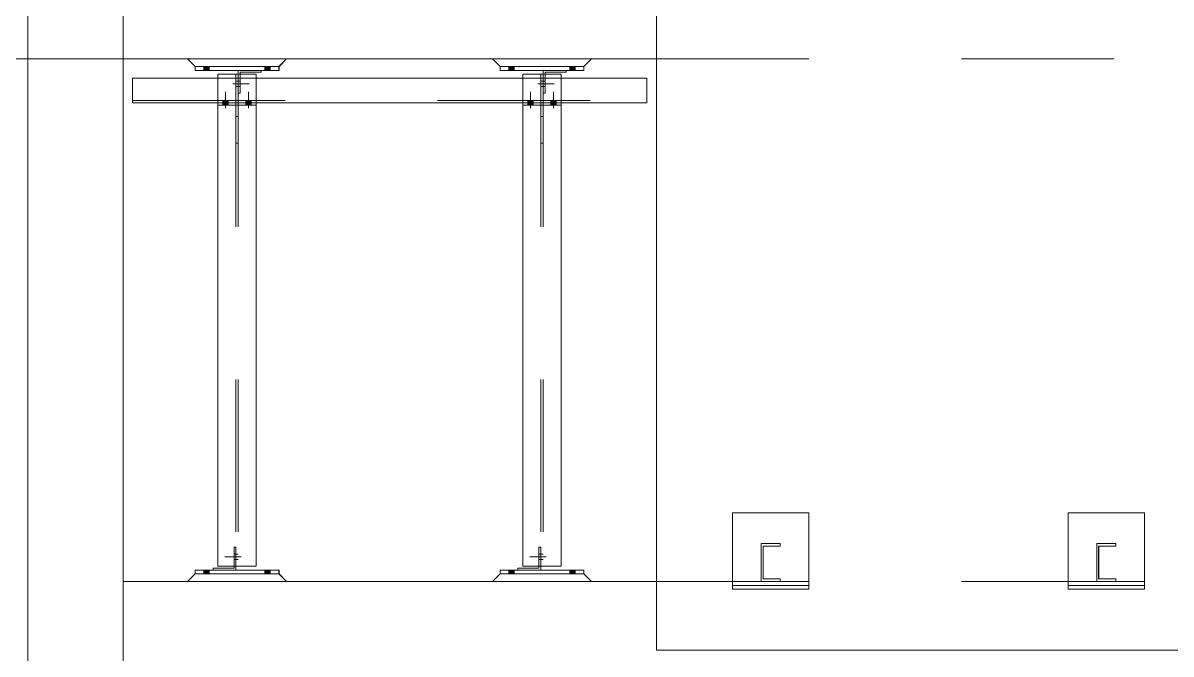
# Model space of a CAD drawing. Header units: millimetres. Extents: x 652937 to 1670132, y 1473552 to 2851037.
# Drawn here: x 663591.982 to 663594.993, y 1524531.36 to 1524533.015 of the extents above; entities that cross this region are included whole.
import ezdxf

# ---------------------------------------------------------------- set-up
doc = ezdxf.new("R2010")
doc.units = ezdxf.units.MM
doc.linetypes.add('XKITLINE00', pattern=[0])
doc.linetypes.add('XKITLINE02', pattern=[4, 2, -2])
doc.layers.add('Bolt', color=7, linetype='Continuous', lineweight=0)
doc.layers.add('Part', color=7, linetype='Continuous', lineweight=0)

# ---------------------------------------------------------------- blocks, each defined once
blk = doc.blocks.new('*A40224546')
at = {"layer": 'Part', "color": 7, "linetype": 'XKITLINE00', "lineweight": 0}
for p, q in [((36.121892, -99.720099), (36.121892, -83.220099)), ((37.371892, -83.220099), (36.121892, -83.220099)), ((37.371892, -93.070099), (37.371892, -83.220099)), ((37.372292, -86.220099), (37.372292, -93.070099)), ((37.371892, -99.720099), (37.371892, -95.070099)), ((37.372292, -95.070099), (37.372292, -99.720099)), ((37.371892, -99.720099), (36.121892, -99.720099))]:
    blk.add_line(p, q, dxfattribs=at)
at = {"layer": 'Part', "color": 7, "linetype": 'XKITLINE02', "lineweight": 0}
for p, q in [((36.122292, -99.720099), (36.122292, -83.220099)), ((37.372292, -83.220099), (37.371892, -83.220099)), ((37.372292, -83.220099), (37.372292, -86.220099)), ((37.372292, -93.070099), (37.372292, -95.070099)), ((37.372292, -99.720099), (37.371892, -99.720099))]:
    blk.add_line(p, q, dxfattribs=at)
blk = doc.blocks.new('*A40314555')
at = {"layer": 'Part', "color": 7, "linetype": 'XKITLINE00', "lineweight": 0}
for p, q in [((44.365166, -93.970099), (44.365166, -79.070099)), ((51.765166, -93.970099), (44.365166, -93.970099))]:
    blk.add_line(p, q, dxfattribs=at)
at = {"layer": 'Part', "color": 7, "linetype": 'XKITLINE02', "lineweight": 0}
blk.add_line((44.365316, -93.970099), (44.365316, -79.070099), dxfattribs=at)
blk = doc.blocks.new('*A44765000')
at = {"layer": 'Part', "color": 7, "linetype": 'XKITLINE00', "lineweight": 0}
blk.add_line((-7.628107, -86.220099), (44.365166, -86.220099), dxfattribs=at)
at = {"layer": 'Part', "color": 7, "linetype": 'XKITLINE02', "lineweight": 0}
blk.add_line((44.365166, -86.220099), (51.765341, -86.220099), dxfattribs=at)
blk = doc.blocks.new('*A44775001')
at = {"layer": 'Part', "color": 7, "linetype": 'XKITLINE00', "lineweight": 0}
blk.add_line((37.371892, -93.070099), (44.365166, -93.070099), dxfattribs=at)
at = {"layer": 'Part', "color": 7, "linetype": 'XKITLINE02', "lineweight": 0}
for p, q in [((37.371892, -93.070099), (37.372142, -93.070099)), ((37.372142, -93.070099), (37.372142, -95.070099)), ((44.365166, -93.070099), (51.765341, -93.070099))]:
    blk.add_line(p, q, dxfattribs=at)
blk = doc.blocks.new('*A46385162')
at = {"layer": 'Part', "color": 7, "linetype": 'XKITLINE00', "lineweight": 0}
for p, q in [((38.317008, -86.370099), (38.317008, -86.320099)), ((38.317008, -86.320099), (39.417008, -86.320099)), ((38.317008, -86.370099), (39.417118, -86.370099)), ((39.417008, -86.370099), (39.417008, -86.320099)), ((39.417118, -86.370099), (39.417118, -86.320099))]:
    blk.add_line(p, q, dxfattribs=at)
at = {"layer": 'Part', "color": 7, "linetype": 'XKITLINE02', "lineweight": 0}
for p, q in [((38.317118, -86.370099), (38.317118, -86.320099)), ((39.417118, -86.320099), (39.417008, -86.320099)), ((39.417008, -86.320099), (39.417118, -86.320099))]:
    blk.add_line(p, q, dxfattribs=at)
blk = doc.blocks.new('*A46395163')
at = {"layer": 'Part', "color": 7, "linetype": 'XKITLINE00', "lineweight": 0}
for p, q in [((38.882033, -86.370099), (38.882033, -86.420099)), ((38.907033, -86.395099), (38.907033, -86.420099)), ((38.907033, -86.395099), (39.182033, -86.395099)), ((38.907093, -86.395099), (38.907093, -86.420099)), ((39.182033, -86.395099), (39.182033, -86.370099)), ((39.182093, -86.395099), (39.182093, -86.370099))]:
    blk.add_line(p, q, dxfattribs=at)
at = {"layer": 'Part', "color": 7, "linetype": 'XKITLINE02', "lineweight": 0}
for p, q in [((38.882033, -86.370099), (39.182093, -86.370099)), ((38.882093, -86.670099), (38.882093, -86.370099)), ((39.182093, -86.395099), (39.182033, -86.395099)), ((39.182033, -86.395099), (39.182093, -86.395099)), ((38.882033, -86.420099), (38.882033, -86.670099)), ((38.907033, -86.420099), (38.907033, -86.670099)), ((38.907093, -86.420099), (38.907093, -86.670099)), ((38.882033, -86.670099), (38.907093, -86.670099))]:
    blk.add_line(p, q, dxfattribs=at)
blk = doc.blocks.new('*A46405164')
at = {"layer": 'Part', "color": 7, "linetype": 'XKITLINE00', "lineweight": 0}
for p, q in [((38.216988, -86.220099), (38.317008, -86.320099)), ((39.516988, -86.220099), (39.417008, -86.320099)), ((39.417118, -86.320099), (39.517138, -86.220099)), ((38.317008, -86.320099), (39.417008, -86.320099))]:
    blk.add_line(p, q, dxfattribs=at)
at = {"layer": 'Part', "color": 7, "linetype": 'XKITLINE02', "lineweight": 0}
for p, q in [((38.217138, -86.220099), (38.216988, -86.220099)), ((38.216988, -86.220099), (39.517138, -86.220099)), ((38.317118, -86.320099), (38.217138, -86.220099)), ((39.417008, -86.320099), (39.417118, -86.320099)), ((39.417008, -86.320099), (39.417118, -86.320099))]:
    blk.add_line(p, q, dxfattribs=at)
blk = doc.blocks.new('*A46415165')
at = {"layer": 'Bolt', "color": 7, "linetype": 'XKITLINE02', "lineweight": 0}
for p, q in [((38.812463, -86.545099), (39.027063, -86.545099)), ((38.852056, -86.510099), (38.882056, -86.510099)), ((38.882043, -86.510099), (38.907043, -86.510099)), ((38.85207, -86.580099), (38.88207, -86.580099)), ((38.882082, -86.580099), (38.907082, -86.580099))]:
    blk.add_line(p, q, dxfattribs=at)
blk = doc.blocks.new('*A46425166')
at = {"layer": 'Bolt'}
for points in [[(38.432, -86.37), (38.432, -86.32), (38.502, -86.32), (38.502, -86.37)], [(39.232, -86.37), (39.232, -86.32), (39.302, -86.32), (39.302, -86.37)]]:
    blk.add_hatch(color=7, dxfattribs=at).paths.add_polyline_path(points, flags=17)
at = {"layer": 'Bolt', "color": 7, "linetype": 'XKITLINE00', "lineweight": 0}
for p, q in [((38.432, -86.32), (38.432, -86.37)), ((38.467, -86.32), (38.467, -86.37)), ((38.502, -86.32), (38.502, -86.37)), ((39.232, -86.32), (39.232, -86.37)), ((39.267, -86.32), (39.267, -86.37)), ((39.302, -86.32), (39.302, -86.37))]:
    blk.add_line(p, q, dxfattribs=at)
blk = doc.blocks.new('*A46435167')
at = {"layer": 'Part', "color": 7, "linetype": 'XKITLINE00', "lineweight": 0}
for p, q in [((42.315526, -86.370099), (42.315526, -86.320099)), ((42.315526, -86.320099), (43.415526, -86.320099)), ((42.315526, -86.370099), (43.415636, -86.370099)), ((43.415526, -86.370099), (43.415526, -86.320099)), ((43.415636, -86.370099), (43.415636, -86.320099))]:
    blk.add_line(p, q, dxfattribs=at)
at = {"layer": 'Part', "color": 7, "linetype": 'XKITLINE02', "lineweight": 0}
for p, q in [((42.315636, -86.370099), (42.315636, -86.320099)), ((43.415636, -86.320099), (43.415526, -86.320099)), ((43.415526, -86.320099), (43.415636, -86.320099))]:
    blk.add_line(p, q, dxfattribs=at)
blk = doc.blocks.new('*A46445168')
at = {"layer": 'Part', "color": 7, "linetype": 'XKITLINE00', "lineweight": 0}
for p, q in [((42.880551, -86.370099), (42.880551, -86.420099)), ((42.905551, -86.395099), (42.905551, -86.420099)), ((42.905551, -86.395099), (43.180551, -86.395099)), ((42.905611, -86.395099), (42.905611, -86.420099)), ((43.180551, -86.395099), (43.180551, -86.370099)), ((43.180611, -86.395099), (43.180611, -86.370099))]:
    blk.add_line(p, q, dxfattribs=at)
at = {"layer": 'Part', "color": 7, "linetype": 'XKITLINE02', "lineweight": 0}
for p, q in [((42.880551, -86.370099), (43.180611, -86.370099)), ((42.880611, -86.670099), (42.880611, -86.370099)), ((43.180611, -86.395099), (43.180551, -86.395099)), ((43.180551, -86.395099), (43.180611, -86.395099)), ((42.880551, -86.420099), (42.880551, -86.670099)), ((42.905551, -86.420099), (42.905551, -86.670099)), ((42.905611, -86.420099), (42.905611, -86.670099)), ((42.880551, -86.670099), (42.905611, -86.670099))]:
    blk.add_line(p, q, dxfattribs=at)
blk = doc.blocks.new('*A46455169')
at = {"layer": 'Part', "color": 7, "linetype": 'XKITLINE00', "lineweight": 0}
for p, q in [((42.215506, -86.220099), (42.315526, -86.320099)), ((43.515506, -86.220099), (43.415526, -86.320099)), ((43.415636, -86.320099), (43.515656, -86.220099)), ((42.315526, -86.320099), (43.415526, -86.320099))]:
    blk.add_line(p, q, dxfattribs=at)
at = {"layer": 'Part', "color": 7, "linetype": 'XKITLINE02', "lineweight": 0}
for p, q in [((42.215656, -86.220099), (42.215506, -86.220099)), ((42.215506, -86.220099), (43.515656, -86.220099)), ((42.315636, -86.320099), (42.215656, -86.220099)), ((43.415526, -86.320099), (43.415636, -86.320099)), ((43.415526, -86.320099), (43.415636, -86.320099))]:
    blk.add_line(p, q, dxfattribs=at)
blk = doc.blocks.new('*A46465170')
at = {"layer": 'Bolt', "color": 7, "linetype": 'XKITLINE02', "lineweight": 0}
for p, q in [((42.810981, -86.545099), (43.025581, -86.545099)), ((42.850574, -86.510099), (42.880574, -86.510099)), ((42.880561, -86.510099), (42.905561, -86.510099)), ((42.850588, -86.580099), (42.880588, -86.580099)), ((42.880601, -86.580099), (42.905601, -86.580099))]:
    blk.add_line(p, q, dxfattribs=at)
blk = doc.blocks.new('*A46475171')
at = {"layer": 'Bolt'}
for points in [[(42.431, -86.37), (42.431, -86.32), (42.501, -86.32), (42.501, -86.37)], [(43.231, -86.37), (43.231, -86.32), (43.301, -86.32), (43.301, -86.37)]]:
    blk.add_hatch(color=7, dxfattribs=at).paths.add_polyline_path(points, flags=17)
at = {"layer": 'Bolt', "color": 7, "linetype": 'XKITLINE00', "lineweight": 0}
for p, q in [((42.431, -86.32), (42.431, -86.37)), ((42.466, -86.32), (42.466, -86.37)), ((42.501, -86.32), (42.501, -86.37)), ((43.231, -86.32), (43.231, -86.37)), ((43.266, -86.32), (43.266, -86.37)), ((43.301, -86.32), (43.301, -86.37))]:
    blk.add_line(p, q, dxfattribs=at)
blk = doc.blocks.new('*A46885212')
at = {"layer": 'Part', "color": 7, "linetype": 'XKITLINE02', "lineweight": 0}
for p, q in [((50.76561, -93.070099), (49.765409, -93.070099)), ((49.765409, -93.120099), (49.765409, -93.070099)), ((50.76561, -93.120099), (49.765409, -93.120099)), ((49.76561, -93.120099), (49.76561, -93.070099)), ((50.765409, -93.070099), (50.76561, -93.070099)), ((50.765409, -93.120099), (50.765409, -93.070099)), ((50.76561, -93.120099), (50.765409, -93.120099)), ((50.76561, -93.070099), (50.76561, -93.120099))]:
    blk.add_line(p, q, dxfattribs=at)
blk = doc.blocks.new('*A46895213')
at = {"layer": 'Part', "color": 7, "linetype": 'XKITLINE02', "lineweight": 0}
for p, q in [((50.765369, -92.170099), (49.765357, -92.170099)), ((49.765357, -92.170099), (49.765357, -93.170099)), ((49.765369, -93.170099), (49.765369, -92.170099)), ((50.765357, -93.170099), (50.765357, -92.170099)), ((50.765369, -93.170099), (50.765369, -92.170099)), ((49.765357, -93.170099), (50.765369, -93.170099))]:
    blk.add_line(p, q, dxfattribs=at)
blk = doc.blocks.new('*A46905214')
at = {"layer": 'Part', "color": 7, "linetype": 'XKITLINE02', "lineweight": 0}
for p, q in [((50.140384, -92.570099), (50.390525, -92.570099)), ((50.140384, -93.070099), (50.140384, -92.570099)), ((50.140525, -93.070099), (50.140525, -92.570099)), ((50.390384, -92.607599), (50.390384, -92.570099)), ((50.390525, -92.570099), (50.390525, -92.607599)), ((50.390525, -92.607599), (50.165384, -92.607599)), ((50.165384, -93.032599), (50.165384, -92.607599)), ((50.165525, -93.032599), (50.165525, -92.607599)), ((50.165384, -93.032599), (50.390525, -93.032599)), ((50.390384, -93.070099), (50.390384, -93.032599)), ((50.390525, -93.032599), (50.390525, -93.070099)), ((50.390525, -93.070099), (50.140384, -93.070099))]:
    blk.add_line(p, q, dxfattribs=at)
blk = doc.blocks.new('*A46945218')
at = {"layer": 'Part', "color": 7, "linetype": 'XKITLINE02', "lineweight": 0}
for p, q in [((46.36561, -93.070099), (45.365409, -93.070099)), ((45.365409, -93.120099), (45.365409, -93.070099)), ((46.36561, -93.120099), (45.365409, -93.120099)), ((45.36561, -93.120099), (45.36561, -93.070099)), ((46.365409, -93.070099), (46.36561, -93.070099)), ((46.365409, -93.120099), (46.365409, -93.070099)), ((46.36561, -93.120099), (46.365409, -93.120099)), ((46.36561, -93.070099), (46.36561, -93.120099))]:
    blk.add_line(p, q, dxfattribs=at)
blk = doc.blocks.new('*A46955219')
at = {"layer": 'Part', "color": 7, "linetype": 'XKITLINE02', "lineweight": 0}
for p, q in [((46.365369, -92.170099), (45.365357, -92.170099)), ((45.365357, -92.170099), (45.365357, -93.170099)), ((45.365369, -93.170099), (45.365369, -92.170099)), ((46.365357, -93.170099), (46.365357, -92.170099)), ((46.365369, -93.170099), (46.365369, -92.170099)), ((45.365357, -93.170099), (46.365369, -93.170099))]:
    blk.add_line(p, q, dxfattribs=at)
blk = doc.blocks.new('*A46965220')
at = {"layer": 'Part', "color": 7, "linetype": 'XKITLINE02', "lineweight": 0}
for p, q in [((45.740384, -92.570099), (45.990525, -92.570099)), ((45.740384, -93.070099), (45.740384, -92.570099)), ((45.740525, -93.070099), (45.740525, -92.570099)), ((45.990384, -92.607599), (45.990384, -92.570099)), ((45.990525, -92.570099), (45.990525, -92.607599)), ((45.990525, -92.607599), (45.765384, -92.607599)), ((45.765384, -93.032599), (45.765384, -92.607599)), ((45.765525, -93.032599), (45.765525, -92.607599)), ((45.765384, -93.032599), (45.990525, -93.032599)), ((45.990384, -93.070099), (45.990384, -93.032599)), ((45.990525, -93.032599), (45.990525, -93.070099)), ((45.990525, -93.070099), (45.740384, -93.070099))]:
    blk.add_line(p, q, dxfattribs=at)
blk = doc.blocks.new('*A47005224')
at = {"layer": 'Part', "color": 7, "linetype": 'XKITLINE00', "lineweight": 0}
for p, q in [((42.315526, -92.920099), (43.415636, -92.920099)), ((42.315526, -92.970099), (42.315526, -92.920099)), ((43.415526, -92.970099), (42.315526, -92.970099)), ((43.415526, -92.970099), (43.415526, -92.920099)), ((43.415636, -92.920099), (43.415636, -92.970099))]:
    blk.add_line(p, q, dxfattribs=at)
at = {"layer": 'Part', "color": 7, "linetype": 'XKITLINE02', "lineweight": 0}
for p, q in [((42.315636, -92.970099), (42.315636, -92.920099)), ((43.415636, -92.970099), (43.415526, -92.970099)), ((43.415636, -92.970099), (43.415526, -92.970099))]:
    blk.add_line(p, q, dxfattribs=at)
blk = doc.blocks.new('*A47015225')
at = {"layer": 'Part', "color": 7, "linetype": 'XKITLINE00', "lineweight": 0}
for p, q in [((42.215506, -93.070099), (42.315526, -92.970099)), ((42.315526, -92.970099), (43.415526, -92.970099)), ((43.415526, -92.970099), (43.515506, -93.070099)), ((43.415636, -92.970099), (43.515656, -93.070099))]:
    blk.add_line(p, q, dxfattribs=at)
at = {"layer": 'Part', "color": 7, "linetype": 'XKITLINE02', "lineweight": 0}
for p, q in [((42.315636, -92.970099), (42.215656, -93.070099)), ((42.315526, -92.970099), (42.315636, -92.970099)), ((43.415526, -92.970099), (43.415636, -92.970099)), ((43.415636, -92.970099), (43.415526, -92.970099)), ((43.515656, -93.070099), (42.215506, -93.070099)), ((43.515656, -93.070099), (43.515506, -93.070099))]:
    blk.add_line(p, q, dxfattribs=at)
blk = doc.blocks.new('*A47025226')
at = {"layer": 'Part', "color": 7, "linetype": 'XKITLINE02', "lineweight": 0}
for p, q in [((42.850611, -92.620099), (42.825551, -92.620099)), ((42.825551, -92.620099), (42.825551, -92.870099)), ((42.825611, -92.895099), (42.825611, -92.620099)), ((42.850551, -92.620099), (42.850551, -92.870099)), ((42.850611, -92.620099), (42.850611, -92.870099)), ((42.550551, -92.920099), (42.850611, -92.920099)), ((42.550611, -92.895099), (42.550611, -92.920099)), ((42.825551, -92.895099), (42.825611, -92.895099)), ((42.825551, -92.895099), (42.825611, -92.895099))]:
    blk.add_line(p, q, dxfattribs=at)
at = {"layer": 'Part', "color": 7, "linetype": 'XKITLINE00', "lineweight": 0}
for p, q in [((42.825551, -92.870099), (42.825551, -92.895099)), ((42.850551, -92.870099), (42.850551, -92.920099)), ((42.850611, -92.870099), (42.850611, -92.920099)), ((42.550551, -92.895099), (42.550551, -92.920099)), ((42.550551, -92.895099), (42.825551, -92.895099))]:
    blk.add_line(p, q, dxfattribs=at)
blk = doc.blocks.new('*A47035227')
at = {"layer": 'Bolt', "color": 7, "linetype": 'XKITLINE02', "lineweight": 0}
for p, q in [((42.850601, -92.710099), (42.825601, -92.710099)), ((42.880588, -92.710099), (42.850588, -92.710099)), ((42.920181, -92.745099), (42.705581, -92.745099)), ((42.850561, -92.780099), (42.825561, -92.780099)), ((42.880574, -92.780099), (42.850574, -92.780099))]:
    blk.add_line(p, q, dxfattribs=at)
blk = doc.blocks.new('*A47045228')
at = {"layer": 'Bolt'}
for points in [[(42.431, -92.97), (42.431, -92.92), (42.501, -92.92), (42.501, -92.97)], [(43.231, -92.97), (43.231, -92.92), (43.301, -92.92), (43.301, -92.97)]]:
    blk.add_hatch(color=7, dxfattribs=at).paths.add_polyline_path(points, flags=17)
at = {"layer": 'Bolt', "color": 7, "linetype": 'XKITLINE00', "lineweight": 0}
for p, q in [((42.431, -92.97), (42.431, -92.92)), ((42.466, -92.97), (42.466, -92.92)), ((42.501, -92.97), (42.501, -92.92)), ((43.231, -92.97), (43.231, -92.92)), ((43.266, -92.97), (43.266, -92.92)), ((43.301, -92.97), (43.301, -92.92))]:
    blk.add_line(p, q, dxfattribs=at)
blk = doc.blocks.new('*A47055229')
at = {"layer": 'Part', "color": 7, "linetype": 'XKITLINE00', "lineweight": 0}
for p, q in [((38.317008, -92.920099), (39.417118, -92.920099)), ((38.317008, -92.970099), (38.317008, -92.920099)), ((39.417008, -92.970099), (38.317008, -92.970099)), ((39.417008, -92.970099), (39.417008, -92.920099)), ((39.417118, -92.920099), (39.417118, -92.970099))]:
    blk.add_line(p, q, dxfattribs=at)
at = {"layer": 'Part', "color": 7, "linetype": 'XKITLINE02', "lineweight": 0}
for p, q in [((38.317118, -92.970099), (38.317118, -92.920099)), ((39.417118, -92.970099), (39.417008, -92.970099)), ((39.417118, -92.970099), (39.417008, -92.970099))]:
    blk.add_line(p, q, dxfattribs=at)
blk = doc.blocks.new('*A47065230')
at = {"layer": 'Part', "color": 7, "linetype": 'XKITLINE00', "lineweight": 0}
for p, q in [((38.216988, -93.070099), (38.317008, -92.970099)), ((38.317008, -92.970099), (39.417008, -92.970099)), ((39.417008, -92.970099), (39.516988, -93.070099)), ((39.417118, -92.970099), (39.517138, -93.070099))]:
    blk.add_line(p, q, dxfattribs=at)
at = {"layer": 'Part', "color": 7, "linetype": 'XKITLINE02', "lineweight": 0}
for p, q in [((38.317118, -92.970099), (38.217138, -93.070099)), ((38.317008, -92.970099), (38.317118, -92.970099)), ((39.417008, -92.970099), (39.417118, -92.970099)), ((39.417118, -92.970099), (39.417008, -92.970099)), ((39.517138, -93.070099), (38.216988, -93.070099)), ((39.517138, -93.070099), (39.516988, -93.070099))]:
    blk.add_line(p, q, dxfattribs=at)
blk = doc.blocks.new('*A47075231')
at = {"layer": 'Part', "color": 7, "linetype": 'XKITLINE02', "lineweight": 0}
for p, q in [((38.852093, -92.620099), (38.827033, -92.620099)), ((38.827033, -92.620099), (38.827033, -92.870099)), ((38.827093, -92.895099), (38.827093, -92.620099)), ((38.852033, -92.620099), (38.852033, -92.870099)), ((38.852093, -92.620099), (38.852093, -92.870099)), ((38.552033, -92.920099), (38.852093, -92.920099)), ((38.552093, -92.895099), (38.552093, -92.920099)), ((38.827033, -92.895099), (38.827093, -92.895099)), ((38.827033, -92.895099), (38.827093, -92.895099))]:
    blk.add_line(p, q, dxfattribs=at)
at = {"layer": 'Part', "color": 7, "linetype": 'XKITLINE00', "lineweight": 0}
for p, q in [((38.827033, -92.870099), (38.827033, -92.895099)), ((38.852033, -92.870099), (38.852033, -92.920099)), ((38.852093, -92.870099), (38.852093, -92.920099)), ((38.552033, -92.895099), (38.552033, -92.920099)), ((38.552033, -92.895099), (38.827033, -92.895099))]:
    blk.add_line(p, q, dxfattribs=at)
blk = doc.blocks.new('*A47085232')
at = {"layer": 'Bolt', "color": 7, "linetype": 'XKITLINE02', "lineweight": 0}
for p, q in [((38.852082, -92.710099), (38.827082, -92.710099)), ((38.88207, -92.710099), (38.85207, -92.710099)), ((38.921663, -92.745099), (38.707063, -92.745099)), ((38.852043, -92.780099), (38.827043, -92.780099)), ((38.882056, -92.780099), (38.852056, -92.780099))]:
    blk.add_line(p, q, dxfattribs=at)
blk = doc.blocks.new('*A47095233')
at = {"layer": 'Bolt'}
for points in [[(38.432, -92.97), (38.432, -92.92), (38.502, -92.92), (38.502, -92.97)], [(39.232, -92.97), (39.232, -92.92), (39.302, -92.92), (39.302, -92.97)]]:
    blk.add_hatch(color=7, dxfattribs=at).paths.add_polyline_path(points, flags=17)
at = {"layer": 'Bolt', "color": 7, "linetype": 'XKITLINE00', "lineweight": 0}
for p, q in [((38.432, -92.97), (38.432, -92.92)), ((38.467, -92.97), (38.467, -92.92)), ((38.502, -92.97), (38.502, -92.92)), ((39.232, -92.97), (39.232, -92.92)), ((39.267, -92.97), (39.267, -92.92)), ((39.302, -92.97), (39.302, -92.92))]:
    blk.add_line(p, q, dxfattribs=at)
blk = doc.blocks.new('*A47105234')
at = {"layer": 'Part', "color": 7, "linetype": 'XKITLINE00', "lineweight": 0}
for p, q in [((37.496884, -86.470099), (44.240314, -86.470099)), ((37.496884, -86.470099), (37.496884, -86.795099)), ((44.24032, -86.470099), (44.240314, -86.470099)), ((44.240314, -86.470099), (44.240314, -86.795099)), ((44.240404, -86.470099), (44.240398, -86.470099)), ((44.240398, -86.470099), (44.240398, -86.765099)), ((37.496884, -86.795099), (44.240314, -86.795099)), ((44.240404, -86.765099), (44.240404, -86.795099))]:
    blk.add_line(p, q, dxfattribs=at)
at = {"layer": 'Part', "color": 7, "linetype": 'XKITLINE02', "lineweight": 0}
for p, q in [((37.496889, -86.765099), (37.496889, -86.470099)), ((37.496967, -86.765099), (37.496967, -86.470099)), ((37.496973, -86.795099), (37.496973, -86.470099)), ((44.240314, -86.470099), (44.240404, -86.470099)), ((44.24032, -86.765099), (44.24032, -86.470099)), ((44.240404, -86.470099), (44.240404, -86.765099)), ((37.496889, -86.765099), (44.240398, -86.765099)), ((44.240314, -86.795099), (44.240404, -86.795099)), ((44.240314, -86.795099), (44.240404, -86.795099)), ((44.240398, -86.765099), (44.24032, -86.765099))]:
    blk.add_line(p, q, dxfattribs=at)
blk = doc.blocks.new('*A47115235')
at = {"layer": 'Part', "color": 7, "linetype": 'XKITLINE00', "lineweight": 0}
for p, q in [((39.117013, -86.420099), (38.617013, -86.420099)), ((38.617013, -86.420099), (38.617013, -86.470099)), ((39.117013, -86.420099), (39.117021, -86.420099)), ((39.117013, -86.420099), (39.117013, -86.470099)), ((39.117105, -86.420099), (39.117113, -86.420099)), ((39.117105, -86.420099), (39.117105, -86.470099)), ((38.617013, -86.825099), (38.617013, -92.870099)), ((39.117013, -86.795099), (39.117013, -92.870099)), ((39.117105, -86.795099), (39.117105, -92.870099)), ((38.617013, -92.870099), (39.117013, -92.870099)), ((39.117013, -92.870099), (39.117021, -92.870099)), ((39.117113, -92.870099), (39.117105, -92.870099))]:
    blk.add_line(p, q, dxfattribs=at)
at = {"layer": 'Part', "color": 7, "linetype": 'XKITLINE02', "lineweight": 0}
for p, q in [((38.617013, -86.470099), (38.617013, -86.825099)), ((38.617021, -86.420099), (38.617021, -92.870099)), ((38.617105, -86.420099), (38.617105, -92.870099)), ((38.617113, -86.420099), (38.617113, -92.870099)), ((38.852021, -86.420099), (38.852021, -92.870099)), ((38.852105, -86.420099), (38.852105, -92.870099)), ((38.882021, -86.420099), (38.882021, -92.870099)), ((38.882105, -86.420099), (38.882105, -92.870099)), ((39.117013, -86.420099), (39.117105, -86.420099)), ((39.117013, -86.470099), (39.117013, -86.795099)), ((39.117021, -92.870099), (39.117021, -86.420099)), ((39.117021, -86.420099), (39.117105, -86.420099)), ((39.117105, -86.470099), (39.117105, -86.795099)), ((39.117113, -86.420099), (39.117113, -92.870099)), ((39.117105, -92.870099), (39.117013, -92.870099)), ((39.117021, -92.870099), (39.117105, -92.870099))]:
    blk.add_line(p, q, dxfattribs=at)
blk = doc.blocks.new('*A47125236')
at = {"layer": 'Part', "color": 7, "linetype": 'XKITLINE00', "lineweight": 0}
for p, q in [((43.115531, -86.420099), (42.615531, -86.420099)), ((42.615531, -86.420099), (42.615531, -86.470099)), ((43.115531, -86.420099), (43.115539, -86.420099)), ((43.115531, -86.420099), (43.115531, -86.470099)), ((43.115623, -86.420099), (43.115631, -86.420099)), ((43.115623, -86.420099), (43.115623, -86.470099)), ((42.615531, -86.825099), (42.615531, -92.870099)), ((43.115531, -86.795099), (43.115531, -92.870099)), ((43.115623, -86.795099), (43.115623, -92.870099)), ((42.615531, -92.870099), (43.115531, -92.870099)), ((43.115531, -92.870099), (43.115539, -92.870099)), ((43.115631, -92.870099), (43.115623, -92.870099))]:
    blk.add_line(p, q, dxfattribs=at)
at = {"layer": 'Part', "color": 7, "linetype": 'XKITLINE02', "lineweight": 0}
for p, q in [((42.615531, -86.470099), (42.615531, -86.825099)), ((42.615539, -86.420099), (42.615539, -92.870099)), ((42.615623, -86.420099), (42.615623, -92.870099)), ((42.615631, -92.870099), (42.615631, -86.420099)), ((42.850539, -86.420099), (42.850539, -92.870099)), ((42.850623, -86.420099), (42.850623, -92.870099)), ((42.880539, -86.420099), (42.880539, -92.870099)), ((42.880623, -86.420099), (42.880623, -92.870099)), ((43.115531, -86.420099), (43.115623, -86.420099)), ((43.115531, -86.470099), (43.115531, -86.795099)), ((43.115539, -92.870099), (43.115539, -86.420099)), ((43.115539, -86.420099), (43.115623, -86.420099)), ((43.115623, -86.470099), (43.115623, -86.795099)), ((43.115631, -86.420099), (43.115631, -92.870099)), ((43.115623, -92.870099), (43.115531, -92.870099)), ((43.115539, -92.870099), (43.115623, -92.870099))]:
    blk.add_line(p, q, dxfattribs=at)
blk = doc.blocks.new('*A47135237')
at = {"layer": 'Bolt'}
for points in [[(42.75, -86.765), (42.75, -86.795), (42.68, -86.795), (42.68, -86.765)], [(42.75, -86.795), (42.75, -86.825), (42.68, -86.825), (42.68, -86.795)], [(43.05, -86.765), (43.05, -86.795), (42.98, -86.795), (42.98, -86.765)], [(43.05, -86.795), (43.05, -86.825), (42.98, -86.825), (42.98, -86.795)]]:
    blk.add_hatch(color=7, dxfattribs=at).paths.add_polyline_path(points, flags=17)
at = {"layer": 'Bolt', "color": 7, "linetype": 'XKITLINE00', "lineweight": 0}
for p, q in [((42.715, -86.865), (42.715, -86.65)), ((43.015, -86.865), (43.015, -86.65)), ((42.68, -86.795), (42.68, -86.765)), ((42.68, -86.825), (42.68, -86.795)), ((42.75, -86.795), (42.75, -86.765)), ((42.75, -86.825), (42.75, -86.795)), ((42.98, -86.795), (42.98, -86.765)), ((42.98, -86.825), (42.98, -86.795)), ((43.05, -86.795), (43.05, -86.765)), ((43.05, -86.825), (43.05, -86.795))]:
    blk.add_line(p, q, dxfattribs=at)
blk = doc.blocks.new('*A47145238')
at = {"layer": 'Bolt'}
for points in [[(38.752, -86.765), (38.752, -86.795), (38.682, -86.795), (38.682, -86.765)], [(38.752, -86.795), (38.752, -86.825), (38.682, -86.825), (38.682, -86.795)], [(39.052, -86.765), (39.052, -86.795), (38.982, -86.795), (38.982, -86.765)], [(39.052, -86.795), (39.052, -86.825), (38.982, -86.825), (38.982, -86.795)]]:
    blk.add_hatch(color=7, dxfattribs=at).paths.add_polyline_path(points, flags=17)
at = {"layer": 'Bolt', "color": 7, "linetype": 'XKITLINE00', "lineweight": 0}
for p, q in [((38.717, -86.865), (38.717, -86.65)), ((39.017, -86.865), (39.017, -86.65)), ((38.682, -86.795), (38.682, -86.765)), ((38.682, -86.825), (38.682, -86.795)), ((38.752, -86.795), (38.752, -86.765)), ((38.752, -86.825), (38.752, -86.795)), ((38.982, -86.795), (38.982, -86.765)), ((38.982, -86.825), (38.982, -86.795)), ((39.052, -86.795), (39.052, -86.765)), ((39.052, -86.825), (39.052, -86.795))]:
    blk.add_line(p, q, dxfattribs=at)
blk = doc.blocks.new('*A47155239')
at = {"layer": 'Part', "color": 7, "linetype": 'XKITLINE00', "lineweight": 0}
for p, q in [((38.616887, -86.825099), (38.616887, -86.795099)), ((39.117008, -86.825099), (38.616887, -86.825099)), ((39.116887, -86.825099), (39.116887, -86.795099)), ((39.117008, -86.825099), (39.116887, -86.825099)), ((39.117008, -86.795099), (39.117008, -86.825099))]:
    blk.add_line(p, q, dxfattribs=at)
at = {"layer": 'Part', "color": 7, "linetype": 'XKITLINE02', "lineweight": 0}
for p, q in [((39.117008, -86.795099), (38.616887, -86.795099)), ((38.617008, -86.825099), (38.617008, -86.795099)), ((39.116887, -86.795099), (39.117008, -86.795099))]:
    blk.add_line(p, q, dxfattribs=at)
blk = doc.blocks.new('*A47165240')
at = {"layer": 'Part', "color": 7, "linetype": 'XKITLINE00', "lineweight": 0}
for p, q in [((38.851887, -86.975099), (38.851887, -86.825099)), ((38.851887, -86.825099), (38.881887, -86.825099)), ((38.881887, -86.975099), (38.881887, -86.825099)), ((38.882008, -87.325099), (38.882008, -86.825099)), ((38.851978, -87.325099), (38.851887, -86.975099)), ((38.851887, -86.975099), (38.881887, -86.975099)), ((38.881887, -86.975099), (38.881978, -87.325099)), ((38.852008, -87.325099), (38.851978, -87.325099)), ((38.851978, -87.325099), (38.882008, -87.325099))]:
    blk.add_line(p, q, dxfattribs=at)
at = {"layer": 'Part', "color": 7, "linetype": 'XKITLINE02', "lineweight": 0}
for p, q in [((38.851887, -86.825099), (38.852008, -86.825099)), ((38.852008, -86.825099), (38.852008, -87.325099)), ((38.881887, -86.825099), (38.882008, -86.825099)), ((38.882008, -86.825099), (38.881887, -86.825099))]:
    blk.add_line(p, q, dxfattribs=at)
blk = doc.blocks.new('*A47175241')
at = {"layer": 'Part', "color": 7, "linetype": 'XKITLINE00', "lineweight": 0}
for p, q in [((42.615406, -86.825099), (42.615406, -86.795099)), ((43.115526, -86.825099), (42.615406, -86.825099)), ((43.115406, -86.825099), (43.115406, -86.795099)), ((43.115526, -86.825099), (43.115406, -86.825099)), ((43.115526, -86.795099), (43.115526, -86.825099))]:
    blk.add_line(p, q, dxfattribs=at)
at = {"layer": 'Part', "color": 7, "linetype": 'XKITLINE02', "lineweight": 0}
for p, q in [((43.115526, -86.795099), (42.615406, -86.795099)), ((42.615526, -86.825099), (42.615526, -86.795099)), ((43.115406, -86.795099), (43.115526, -86.795099))]:
    blk.add_line(p, q, dxfattribs=at)
blk = doc.blocks.new('*A47185242')
at = {"layer": 'Part', "color": 7, "linetype": 'XKITLINE00', "lineweight": 0}
for p, q in [((42.850406, -86.975099), (42.850406, -86.825099)), ((42.850406, -86.825099), (42.880406, -86.825099)), ((42.880406, -86.975099), (42.880406, -86.825099)), ((42.880526, -87.325099), (42.880526, -86.825099)), ((42.850496, -87.325099), (42.850406, -86.975099)), ((42.850406, -86.975099), (42.880406, -86.975099)), ((42.880406, -86.975099), (42.880496, -87.325099)), ((42.850526, -87.325099), (42.850496, -87.325099)), ((42.850496, -87.325099), (42.880526, -87.325099))]:
    blk.add_line(p, q, dxfattribs=at)
at = {"layer": 'Part', "color": 7, "linetype": 'XKITLINE02', "lineweight": 0}
for p, q in [((42.850406, -86.825099), (42.850526, -86.825099)), ((42.850526, -86.825099), (42.850526, -87.325099)), ((42.880406, -86.825099), (42.880526, -86.825099)), ((42.880526, -86.825099), (42.880406, -86.825099))]:
    blk.add_line(p, q, dxfattribs=at)

msp = doc.modelspace()

# ---------------------------------------------------------------- block references
at = {"color": 7, "lineweight": 0, "xscale": 0.2, "yscale": 0.2, "zscale": 0.2}
for name in ['*A40314555', '*A44765000', '*A40224546', '*A46405164', '*A46385162', '*A46425166', '*A46455169', '*A46435167', '*A46475171', '*A47105234', '*A47115235', '*A46395163', '*A47125236', '*A46445168', '*A46415165', '*A46465170', '*A47145238', '*A47135237', '*A47155239', '*A47165240', '*A47175241', '*A47185242', '*A46955219', '*A46895213', '*A47075231', '*A47025226', '*A46965220', '*A46905214', '*A47085232', '*A47035227', '*A47055229', '*A47095233', '*A47005224', '*A47045228', '*A44775001', '*A47065230', '*A47015225', '*A46945218', '*A46885212']:
    msp.add_blockref(name, (663584.7698, 1524550.1643), dxfattribs=at)

doc.saveas('drawing.dxf')
